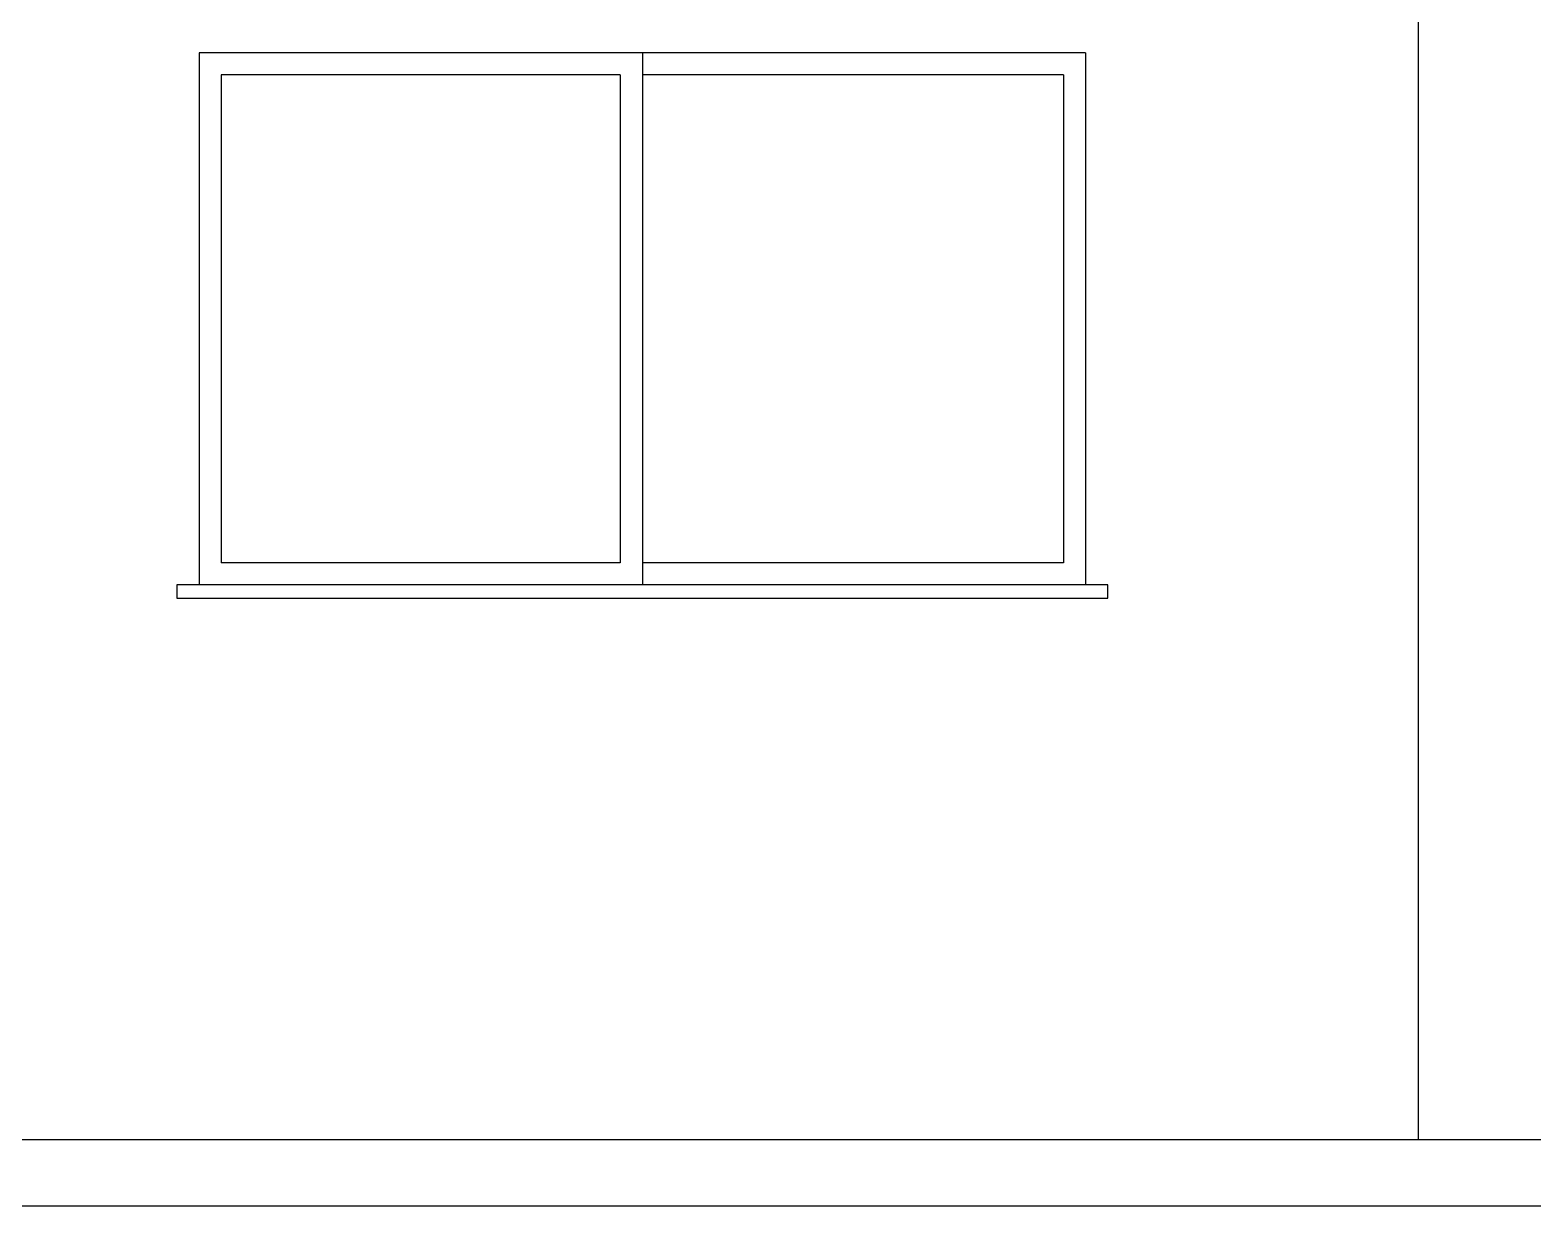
# Model space of a CAD drawing. Header units: millimetres. Extents: x -255 to 41745, y 236 to 29936.
# Drawn here: x 13043 to 16434, y 21881 to 24532 of the extents above; entities that cross this region are included whole.
import ezdxf

# ---------------------------------------------------------------- set-up
doc = ezdxf.new("R2010")
doc.units = ezdxf.units.MM
for name, color, linetype in [('06', 60, 'Continuous'), ('CALIDADES', 7, 'Continuous'), ('CARPINTERIA', 3, 'Continuous')]:
    doc.layers.add(name, color=color, linetype=linetype)

msp = doc.modelspace()

# ---------------------------------------------------------------- linework, layer by layer
at = {"layer": '06'}
msp.add_line((1428, 21880.6), (18670.5, 21880.6), dxfattribs=at)
at = {"layer": 'CALIDADES'}
for p, q in [((16174.2, 24780.6), (16174.2, 22030.6)), ((2924.2, 22030.6), (17174.2, 22030.6))]:
    msp.add_line(p, q, dxfattribs=at)
msp.add_lwpolyline([(13374.2, 23280.6), (13374.2, 23250.6), (15474.2, 23250.6), (15474.2, 23280.6)], close=True, dxfattribs=at)
at = {"layer": 'CARPINTERIA'}
for p, q in [((13424.2, 24480.6), (13424.2, 23280.6)), ((15424.2, 24480.6), (13424.2, 24480.6)), ((14424.2, 24480.6), (14424.2, 23280.6)), ((15424.2, 24480.6), (15424.2, 23280.6)), ((13474.2, 24430.6), (13474.2, 23330.6)), ((14374.2, 24430.6), (13474.2, 24430.6)), ((14374.2, 24430.6), (14374.2, 23330.6)), ((15374.2, 24430.6), (14424.2, 24430.6)), ((15374.2, 24430.6), (15374.2, 23330.6)), ((14374.2, 23330.6), (13474.2, 23330.6)), ((15374.2, 23330.6), (14424.2, 23330.6)), ((15424.2, 23280.6), (13424.2, 23280.6))]:
    msp.add_line(p, q, dxfattribs=at)

doc.saveas('drawing.dxf')
